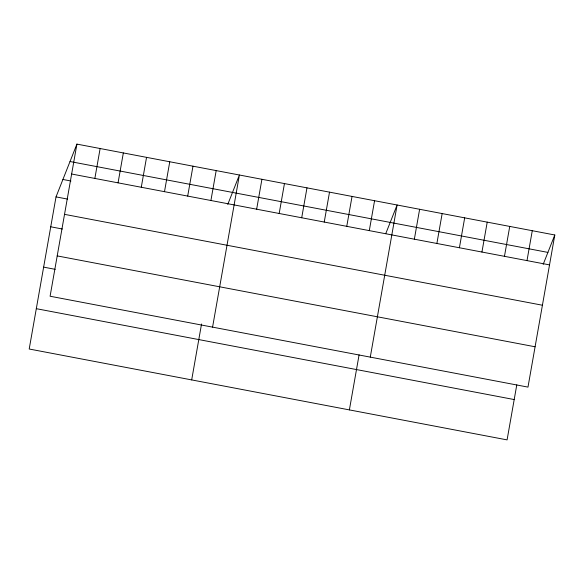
<?xml version="1.0" encoding="UTF-8"?>
<svg xmlns="http://www.w3.org/2000/svg" width="584" height="584" viewBox="0 0 584 584"><rect width="100%" height="100%" fill="white"/><g stroke="black" fill="none" stroke-linecap="round" stroke-linejoin="round"><path stroke-width="0.88" d="M76.913 144.109L50.093 296.234L527.98 387.112L554.8 234.987L76.913 144.109L56.02 196.888L29.2 349.013L507.087 439.891L516.789 384.841M94.856 178.434L100.127 148.526M118.063 182.843L123.341 152.935M141.277 187.26L146.547 157.352M164.491 191.676L169.762 161.768M187.698 196.085L192.976 166.177M210.912 200.502L216.182 170.594M191.683 379.914L201.538 323.996M212.576 327.128L239.396 175.01L227.767 204.393M256.653 209.196L261.924 179.288M279.181 213.481L284.452 183.573M301.709 217.766L306.98 187.858M324.237 222.051L329.515 192.143M346.765 226.337L352.043 196.428M369.292 230.622L374.57 200.713M349.385 409.902L359.087 354.853M370.278 357.116L397.098 204.999L385.761 233.629M414.355 239.184L419.626 209.284M436.883 243.47L442.154 213.561M459.411 247.755L464.681 217.847M481.939 252.04L487.217 222.132M504.466 256.325L509.744 226.417M526.994 260.61L532.272 230.702M543.171 264.369L554.8 234.987M70.022 161.527L547.909 252.405M71.642 174.017L549.529 264.895M62.919 179.47L70.956 181.003M56.02 196.888L67.627 199.1M64.532 214.35L542.412 305.228M50.75 226.796L62.357 229.008M57.203 255.901L535.09 346.779M43.639 267.129L55.246 269.341M36.31 308.68L514.197 399.558"/></g></svg>
